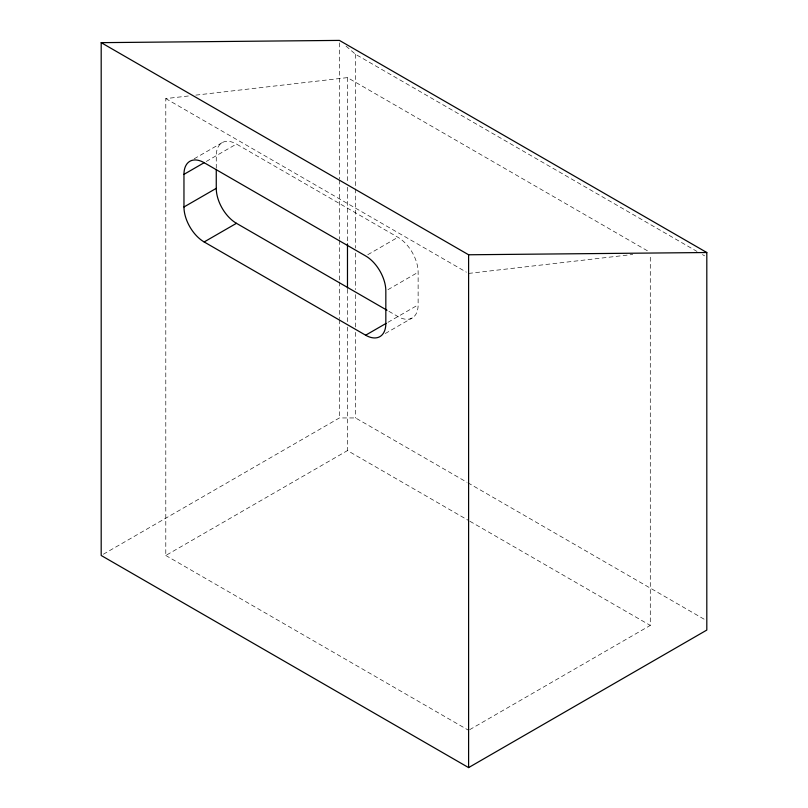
<?xml version="1.0" encoding="UTF-8"?>
<svg xmlns="http://www.w3.org/2000/svg" width="808" height="808" viewBox="0 0 808 808"><rect width="100%" height="100%" fill="white"/><g stroke="black" fill="none" stroke-linecap="round" stroke-linejoin="round"><path stroke-width="0.61" stroke-dasharray="4.04 3.03" d="M194.183 158.802L222.17 142.642M206.303 161.459L236.451 144.056L397.94 237.289A28.553 16.483 60 0 1 418.13 272.256L418.13 304.889A28.553 16.483 60 0 1 397.94 316.544L388.123 310.878M367.802 254.692L397.94 237.289M387.981 289.658L418.13 272.256M387.981 322.301L418.13 304.889M385.305 333.502L412.221 317.958M103.373 554.217L339.4 417.948L355.55 417.948L466.822 482.194M188.345 95.99L165.792 98.596L165.792 555.48L347.48 450.581L468.822 520.645M469.69 729.675L650.288 625.412L650.288 254.964M195.859 95.122L347.48 77.618L648.097 251.187M468.6 273.417L632.745 254.469M346.046 46.127L355.55 54.308L696.991 251.439M702.445 254.591L704.626 255.843M165.792 98.596L466.408 272.165M467.913 482.82L704.626 619.484M469.913 521.271L650.288 625.412M165.792 555.48L468.6 730.301M355.55 54.308L355.55 187.688M355.55 188.941L355.55 248.086M355.55 253.116L355.55 289.607M355.55 294.637L355.55 327.351M355.55 332.391L355.55 417.948M347.48 77.618L347.48 182.204M347.48 187.244L347.48 243.945M347.48 289.304L347.48 322.059M347.48 327.099L347.48 450.581M339.4 42.915L339.4 178.831M339.4 180.093L339.4 239.239M339.4 240.501L339.4 280.77M339.4 282.032L339.4 318.534M339.4 319.786L339.4 417.948M216.261 168.256L216.261 155.712A28.553 16.483 60 0 1 236.451 144.056"/><path stroke-width="1.21" d="M386.103 323.382L365.64 335.199L204.151 241.956A28.553 16.483 60 0 1 183.961 206.989L183.961 174.356L204.414 162.549M183.961 206.989L216.261 188.345L216.261 169.518M204.151 241.956L236.451 223.311L387.032 310.252M468.6 767.6L706.808 630.068L706.808 252.52L339.4 40.4L101.192 42.652L101.192 555.48L468.6 767.6L468.6 254.773L101.192 42.652M468.6 254.773L706.808 252.52M347.48 243.945L347.48 288.042M365.64 335.199A28.553 16.483 60 0 0 385.83 323.543L385.83 290.9A28.553 16.483 60 0 0 365.64 255.944L204.151 162.701A28.553 16.483 60 0 0 183.961 174.356M236.451 223.311A28.553 16.483 60 0 1 216.261 188.345"/></g></svg>
